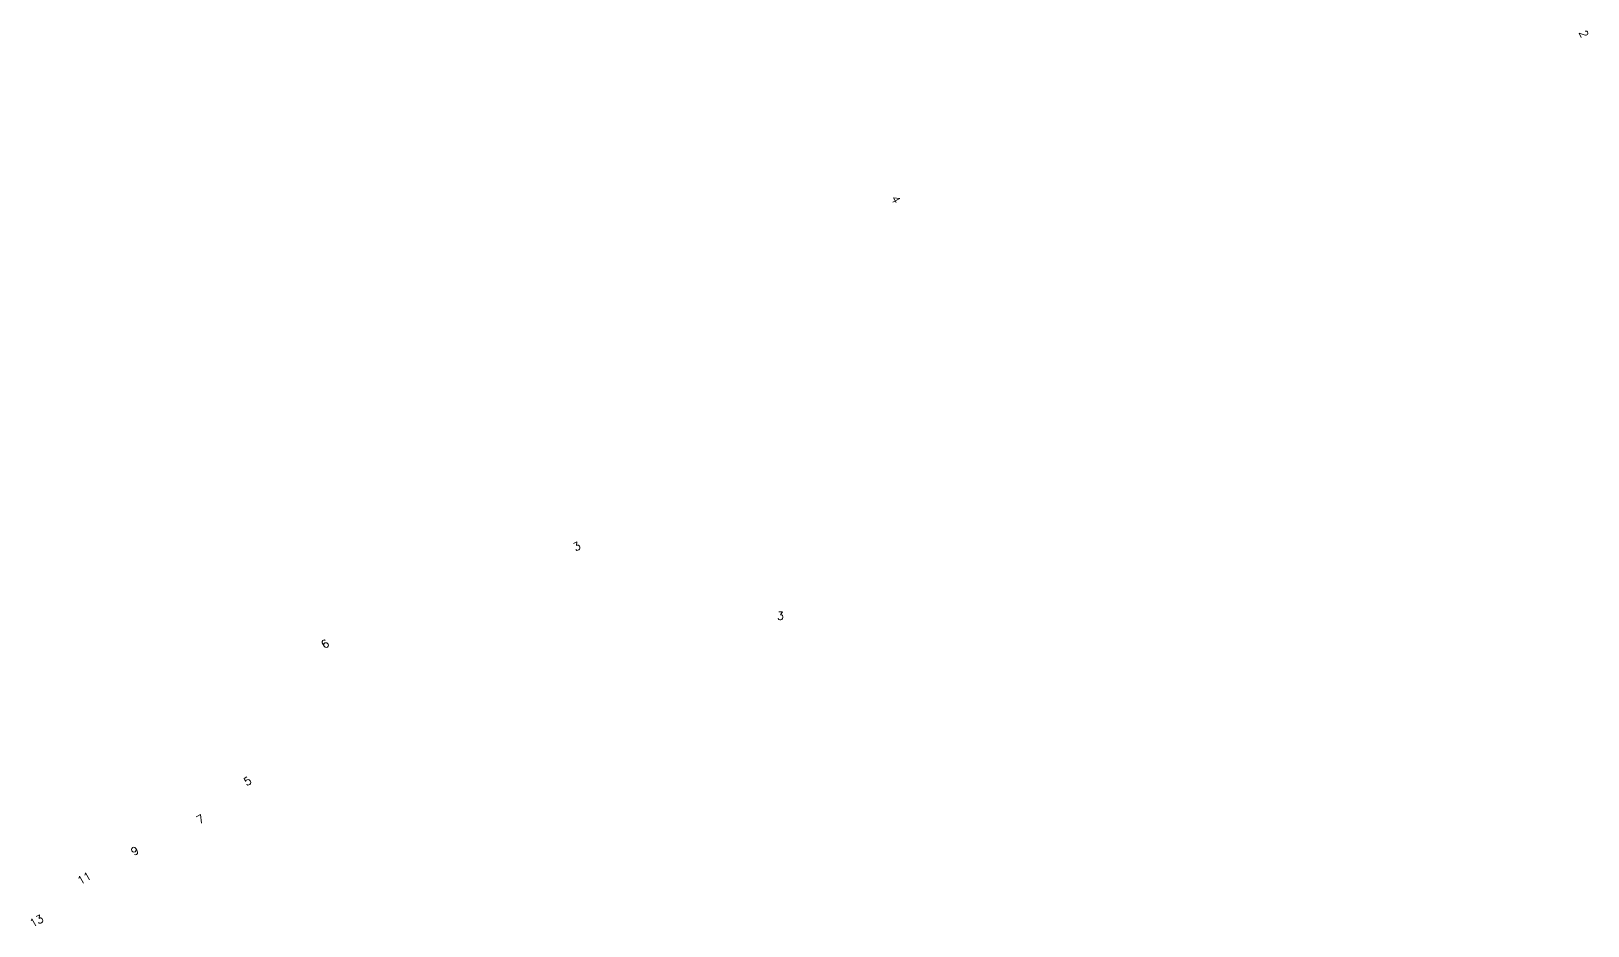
# Model space of a CAD drawing. Header units: metres. Extents: x 2513914 to 2544706, y 1140005 to 1171926.
# Drawn here: x 2515569.9 to 2515881.2, y 1146961.2 to 1147140.1 of the extents above; entities that cross this region are included whole.
import ezdxf
from ezdxf.enums import TextEntityAlignment as Align

# ---------------------------------------------------------------- set-up
doc = ezdxf.new("R2010")
doc.units = ezdxf.units.M
doc.layers.add('MO_AD_NO_POLICE', color=7, linetype='Continuous', lineweight=20)
doc.styles.get("Standard").update_dxf_attribs({"font": 'simplex.shx'})

# ---------------------------------------------------------------- blocks, each defined once
blk = doc.blocks.new('AD')
at = {"layer": 'MO_AD_NO_POLICE'}
blk.add_attdef('NUMERO', text='', height=0.0016, dxfattribs=at).set_placement((0, 0), align=Align.MIDDLE_CENTER)

msp = doc.modelspace()

# ---------------------------------------------------------------- block references
at = {"layer": 'MO_AD_NO_POLICE', "xscale": 1000, "yscale": 1000, "zscale": 1000}
for p, rotation, values in [((2515880.38, 1147139.54), 291.06, {'NUMERO': '2'}), ((2515742.8, 1147106.46), 297.81, {'NUMERO': '4'}), ((2515678.98, 1147037.06), 25.73999999999999, {'NUMERO': '3'}), ((2515628.65, 1147017.56), 32.93999999999999, {'NUMERO': '6'}), ((2515613.13, 1146990.12), 30.06, {'NUMERO': '5'}), ((2515603.7, 1146982.49), 29.16, {'NUMERO': '7'}), ((2515590.59, 1146976.17), 32.31, {'NUMERO': '9'}), ((2515580.5, 1146970.7), 29.78999999999999, {'NUMERO': '11'}), ((2515570.94, 1146962.17), 28.34999999999999, {'NUMERO': '13'})]:
    msp.add_blockref('AD', p, dxfattribs=dict(at, rotation=rotation)).add_auto_attribs(values)
msp.add_blockref('AD', (2515719.71, 1147023.18), dxfattribs=at).add_auto_attribs({'NUMERO': '3'})

doc.saveas('drawing.dxf')
